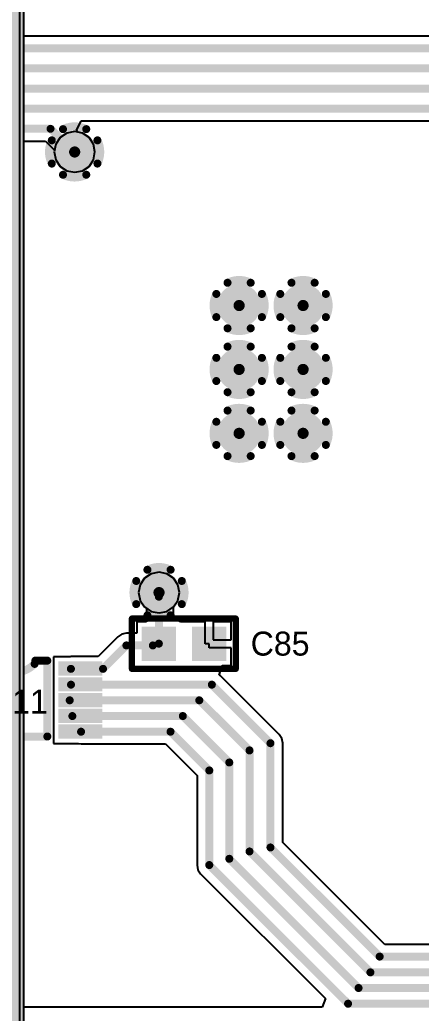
# Model space of a CAD drawing. Header units: millimetres. Extents: x 6.83 to 16.18, y 4.59 to 12.3.
# Drawn here: x 12.358 to 12.86, y 6.655 to 7.898 of the extents above; entities that cross this region are included whole.
import ezdxf

# ---------------------------------------------------------------- set-up
doc = ezdxf.new("R2010")
doc.units = ezdxf.units.MM
doc.header["$MEASUREMENT"] = 0
for name, color, linetype in [('BottomLayer', 5, 'Continuous'), ('BottomSolder', 6, 'Continuous'), ('InternalPlane1', 76, 'Continuous'), ('InternalPlane2', 16, 'Continuous'), ('MultiLayer', 9, 'Continuous'), ('TopLayer', 1, 'Continuous'), ('TopOverlay', 2, 'Continuous'), ('TopPaste', 8, 'Continuous'), ('TopSolder', 216, 'Continuous'), ('ViaHoleLayer', 16, 'Continuous')]:
    doc.layers.add(name, color=color, linetype=linetype)

# ---------------------------------------------------------------- blocks, each defined once
blk = doc.blocks.new('MSOP10_66')
at = {"layer": 'TopLayer'}
for points in [[(-0.1186, 0.0671), (-0.0714, 0.0671), (-0.1186, 0.0769), (-0.0714, 0.0769)], [(0.0526, 0.0671), (0.0999, 0.0671), (0.0526, 0.0769), (0.0999, 0.0769)], [(-0.1186, 0.0474), (-0.0714, 0.0474), (-0.1186, 0.0572), (-0.0714, 0.0572)], [(0.0526, 0.0474), (0.0999, 0.0474), (0.0526, 0.0572), (0.0999, 0.0572)], [(-0.1186, 0.0277), (-0.0714, 0.0277), (-0.1186, 0.0376), (-0.0714, 0.0376)], [(0.0526, 0.0277), (0.0999, 0.0277), (0.0526, 0.0376), (0.0999, 0.0376)], [(-0.1186, 0.008), (-0.0714, 0.008), (-0.1186, 0.0179), (-0.0714, 0.0179)], [(0.0526, 0.008), (0.0999, 0.008), (0.0526, 0.0179), (0.0999, 0.0179)], [(-0.1186, -0.0117), (-0.0714, -0.0117), (-0.1186, -0.0018), (-0.0714, -0.0018)], [(0.0526, -0.0117), (0.0999, -0.0117), (0.0526, -0.0018), (0.0999, -0.0018)]]:
    blk.add_solid(points, dxfattribs=at)
at = {"layer": 'TopOverlay', "const_width": 0.01}
for points in [[(-0.05, 0.082), (-0.035, 0.082)], [(-0.05, -0.013), (-0.05, 0.082)], [(0.02, 0.082), (0.035, 0.082)], [(0.035, -0.013), (0.035, 0.082)], [(-0.05, -0.013), (0.035, -0.013)]]:
    blk.add_lwpolyline(points, dxfattribs=at)
at = {"layer": 'TopOverlay', "const_width": 0.005}
for points in [[(-0.0525, 0.082, 1), (-0.0475, 0.082, 1)], [(-0.0525, 0.082, 1), (-0.0475, 0.082, 1)], [(-0.0375, 0.082, 1), (-0.0325, 0.082, 1)], [(-0.0366, 0.0779, 1), (-0.0316, 0.0779, 1)], [(0.0166, 0.0779, 1), (0.0216, 0.0779, 1)], [(0.0175, 0.082, 1), (0.0225, 0.082, 1)], [(0.0325, 0.082, 1), (0.0375, 0.082, 1)], [(0.0325, 0.082, 1), (0.0375, 0.082, 1)], [(-0.0525, -0.013, 1), (-0.0475, -0.013, 1)], [(-0.0525, -0.013, 1), (-0.0475, -0.013, 1)], [(0.0325, -0.013, 1), (0.0375, -0.013, 1)], [(0.0325, -0.013, 1), (0.0375, -0.013, 1)]]:
    blk.add_lwpolyline(points, format="xyb", close=True, dxfattribs=at)
at = {"layer": 'TopOverlay', "const_width": 0.01}
blk.add_lwpolyline([(0.0191, 0.0779, -0.414214), (-0.0341, 0.0779)], format="xyb", dxfattribs=at)
at = {"layer": 'TopPaste'}
for points in [[(-0.1186, 0.0671), (-0.0714, 0.0671), (-0.1186, 0.0769), (-0.0714, 0.0769)], [(0.0526, 0.0671), (0.0999, 0.0671), (0.0526, 0.0769), (0.0999, 0.0769)], [(-0.1186, 0.0474), (-0.0714, 0.0474), (-0.1186, 0.0572), (-0.0714, 0.0572)], [(0.0526, 0.0474), (0.0999, 0.0474), (0.0526, 0.0572), (0.0999, 0.0572)], [(-0.1186, 0.0277), (-0.0714, 0.0277), (-0.1186, 0.0376), (-0.0714, 0.0376)], [(0.0526, 0.0277), (0.0999, 0.0277), (0.0526, 0.0376), (0.0999, 0.0376)], [(-0.1186, 0.008), (-0.0714, 0.008), (-0.1186, 0.0179), (-0.0714, 0.0179)], [(0.0526, 0.008), (0.0999, 0.008), (0.0526, 0.0179), (0.0999, 0.0179)], [(-0.1186, -0.0117), (-0.0714, -0.0117), (-0.1186, -0.0018), (-0.0714, -0.0018)], [(0.0526, -0.0117), (0.0999, -0.0117), (0.0526, -0.0018), (0.0999, -0.0018)]]:
    blk.add_solid(points, dxfattribs=at)
at = {"layer": 'TopSolder'}
for points in [[(-0.1226, 0.0631), (-0.0674, 0.0631), (-0.1226, 0.0809), (-0.0674, 0.0809)], [(0.0486, 0.0631), (0.1039, 0.0631), (0.0486, 0.0809), (0.1039, 0.0809)], [(-0.1226, 0.0434), (-0.0674, 0.0434), (-0.1226, 0.0612), (-0.0674, 0.0612)], [(0.0486, 0.0434), (0.1039, 0.0434), (0.0486, 0.0612), (0.1039, 0.0612)], [(-0.1226, 0.0237), (-0.0674, 0.0237), (-0.1226, 0.0416), (-0.0674, 0.0416)], [(0.0486, 0.0237), (0.1039, 0.0237), (0.0486, 0.0416), (0.1039, 0.0416)], [(-0.1226, 0.004), (-0.0674, 0.004), (-0.1226, 0.0219), (-0.0674, 0.0219)], [(0.0486, 0.004), (0.1039, 0.004), (0.0486, 0.0219), (0.1039, 0.0219)], [(-0.1226, -0.0157), (-0.0674, -0.0157), (-0.1226, 0.0022), (-0.0674, 0.0022)], [(0.0486, -0.0157), (0.1039, -0.0157), (0.0486, 0.0022), (0.1039, 0.0022)]]:
    blk.add_solid(points, dxfattribs=at)
blk = doc.blocks.new('0603_110')
at = {"layer": 'TopLayer'}
for points in [[(0.0218, -0.0473), (0.0218, -0.0123), (-0.0132, -0.0473), (-0.0132, -0.0123)], [(0.0218, -0.1103), (0.0218, -0.0753), (-0.0132, -0.1103), (-0.0132, -0.0753)]]:
    blk.add_solid(points, dxfattribs=at)
at = {"layer": 'TopOverlay', "const_width": 0.00787}
for points in [[(-0.0272, 0.0039), (-0.0272, -0.126)], [(-0.0272, 0.0039), (0.0357, 0.0039)], [(0.0357, 0.0039), (0.0357, -0.126)], [(-0.0272, -0.126), (0.0357, -0.126)]]:
    blk.add_lwpolyline(points, dxfattribs=at)
at = {"layer": 'TopOverlay', "const_width": 0.00394}
for points in [[(-0.0292, 0.0039, 1), (-0.0253, 0.0039, 1)], [(-0.0292, 0.0039, 1), (-0.0253, 0.0039, 1)], [(0.0338, 0.0039, 1), (0.0377, 0.0039, 1)], [(0.0338, 0.0039, 1), (0.0377, 0.0039, 1)], [(-0.0292, -0.126, 1), (-0.0253, -0.126, 1)], [(-0.0292, -0.126, 1), (-0.0253, -0.126, 1)], [(0.0338, -0.126, 1), (0.0377, -0.126, 1)], [(0.0338, -0.126, 1), (0.0377, -0.126, 1)]]:
    blk.add_lwpolyline(points, format="xyb", close=True, dxfattribs=at)
at = {"layer": 'TopPaste'}
for points in [[(0.0218, -0.0473), (0.0218, -0.0123), (-0.0132, -0.0473), (-0.0132, -0.0123)], [(0.0218, -0.1103), (0.0218, -0.0753), (-0.0132, -0.1103), (-0.0132, -0.0753)]]:
    blk.add_solid(points, dxfattribs=at)
at = {"layer": 'TopSolder'}
for points in [[(0.0258, -0.0513), (0.0258, -0.0083), (-0.0172, -0.0513), (-0.0172, -0.0083)], [(0.0258, -0.1143), (0.0258, -0.0713), (-0.0172, -0.1143), (-0.0172, -0.0713)]]:
    blk.add_solid(points, dxfattribs=at)

msp = doc.modelspace()

# ---------------------------------------------------------------- linework, layer by layer
at = {"layer": 'BottomLayer'}
for p, q in [((12.3628, 4.8611), (12.3628, 9.1768)), ((12.4081, 7.7506), (12.4026, 7.7423)), ((12.4164, 7.7561), (12.4081, 7.7506)), ((12.4262, 7.758), (12.4164, 7.7561)), ((12.4359, 7.7561), (12.4262, 7.758)), ((12.4442, 7.7506), (12.4359, 7.7561)), ((12.4497, 7.7423), (12.4442, 7.7506)), ((12.4026, 7.7423), (12.4007, 7.7325)), ((12.4516, 7.7325), (12.4497, 7.7423)), ((12.4007, 7.7325), (12.4026, 7.7228)), ((12.4026, 7.7228), (12.4081, 7.7145)), ((12.4442, 7.7145), (12.4497, 7.7228)), ((12.4497, 7.7228), (12.4516, 7.7325)), ((12.4081, 7.7145), (12.4164, 7.709)), ((12.4164, 7.709), (12.4262, 7.7071)), ((12.4262, 7.7071), (12.4359, 7.709)), ((12.4359, 7.709), (12.4442, 7.7145)), ((12.5219, 7.2045), (12.5137, 7.199)), ((12.5317, 7.2065), (12.5219, 7.2045)), ((12.5415, 7.2045), (12.5317, 7.2065)), ((12.5497, 7.199), (12.5415, 7.2045)), ((12.5082, 7.1907), (12.5062, 7.181)), ((12.5137, 7.199), (12.5082, 7.1907)), ((12.5552, 7.1907), (12.5497, 7.199)), ((12.5572, 7.181), (12.5552, 7.1907)), ((12.5062, 7.181), (12.5082, 7.1712)), ((12.5552, 7.1712), (12.5572, 7.181)), ((12.5082, 7.1712), (12.5137, 7.163)), ((12.5137, 7.163), (12.5219, 7.1574)), ((12.5415, 7.1574), (12.5497, 7.163)), ((12.5497, 7.163), (12.5552, 7.1712)), ((12.5219, 7.1574), (12.5317, 7.1555)), ((12.5317, 7.1555), (12.5415, 7.1574))]:
    msp.add_line(p, q, dxfattribs=at)
at = {"layer": 'BottomLayer', "const_width": 0.015}
for points in [[(12.4187, 7.7325, 1), (12.4337, 7.7325, 1)], [(12.6244, 7.5403, 1), (12.6394, 7.5403, 1)], [(12.7044, 7.5403, 1), (12.7194, 7.5403, 1)], [(12.6244, 7.4603, 1), (12.6394, 7.4603, 1)], [(12.7044, 7.4603, 1), (12.7194, 7.4603, 1)], [(12.6244, 7.3803, 1), (12.6394, 7.3803, 1)], [(12.7044, 7.3803, 1), (12.7194, 7.3803, 1)], [(12.5242, 7.181, 1), (12.5392, 7.181, 1)]]:
    msp.add_lwpolyline(points, format="xyb", close=True, dxfattribs=at)
at = {"layer": 'BottomSolder', "const_width": 0.019}
for points in [[(12.4167, 7.7325, 1), (12.4357, 7.7325, 1)], [(12.6224, 7.5403, 1), (12.6414, 7.5403, 1)], [(12.7024, 7.5403, 1), (12.7214, 7.5403, 1)], [(12.6224, 7.4603, 1), (12.6414, 7.4603, 1)], [(12.7024, 7.4603, 1), (12.7214, 7.4603, 1)], [(12.6224, 7.3803, 1), (12.6414, 7.3803, 1)], [(12.7024, 7.3803, 1), (12.7214, 7.3803, 1)], [(12.5222, 7.181, 1), (12.5412, 7.181, 1)]]:
    msp.add_lwpolyline(points, format="xyb", close=True, dxfattribs=at)
at = {"layer": 'InternalPlane1'}
msp.add_line((12.3627, 4.8611), (12.3627, 9.1755), dxfattribs=at)
at = {"layer": 'InternalPlane1', "const_width": 0.03}
msp.add_lwpolyline([(12.3476, 4.8393), (12.3476, 9.1841)], dxfattribs=at)
at = {"layer": 'InternalPlane1'}
for points, const_width in [([(12.4127, 7.7325, 1), (12.4397, 7.7325, 1)], 0.027), ([(12.6149, 7.5688, 1), (12.6199, 7.5688, 1)], 0.005), ([(12.6439, 7.5688, 1), (12.6489, 7.5688, 1)], 0.005), ([(12.6949, 7.5688, 1), (12.6999, 7.5688, 1)], 0.005), ([(12.7239, 7.5688, 1), (12.7289, 7.5688, 1)], 0.005), ([(12.6009, 7.5548, 1), (12.6059, 7.5548, 1)], 0.005), ([(12.6579, 7.5548, 1), (12.6629, 7.5548, 1)], 0.005), ([(12.6809, 7.5548, 1), (12.6859, 7.5548, 1)], 0.005), ([(12.7379, 7.5548, 1), (12.7429, 7.5548, 1)], 0.005), ([(12.6009, 7.5258, 1), (12.6059, 7.5258, 1)], 0.005), ([(12.6579, 7.5258, 1), (12.6629, 7.5258, 1)], 0.005), ([(12.6809, 7.5258, 1), (12.6859, 7.5258, 1)], 0.005), ([(12.7379, 7.5258, 1), (12.7429, 7.5258, 1)], 0.005), ([(12.6149, 7.5118, 1), (12.6199, 7.5118, 1)], 0.005), ([(12.6439, 7.5118, 1), (12.6489, 7.5118, 1)], 0.005), ([(12.6949, 7.5118, 1), (12.6999, 7.5118, 1)], 0.005), ([(12.7239, 7.5118, 1), (12.7289, 7.5118, 1)], 0.005), ([(12.6149, 7.4888, 1), (12.6199, 7.4888, 1)], 0.005), ([(12.6439, 7.4888, 1), (12.6489, 7.4888, 1)], 0.005), ([(12.6949, 7.4888, 1), (12.6999, 7.4888, 1)], 0.005), ([(12.7239, 7.4888, 1), (12.7289, 7.4888, 1)], 0.005), ([(12.6009, 7.4748, 1), (12.6059, 7.4748, 1)], 0.005), ([(12.6579, 7.4748, 1), (12.6629, 7.4748, 1)], 0.005), ([(12.6809, 7.4748, 1), (12.6859, 7.4748, 1)], 0.005), ([(12.7379, 7.4748, 1), (12.7429, 7.4748, 1)], 0.005), ([(12.6009, 7.4458, 1), (12.6059, 7.4458, 1)], 0.005), ([(12.6579, 7.4458, 1), (12.6629, 7.4458, 1)], 0.005), ([(12.6809, 7.4458, 1), (12.6859, 7.4458, 1)], 0.005), ([(12.7379, 7.4458, 1), (12.7429, 7.4458, 1)], 0.005), ([(12.6149, 7.4318, 1), (12.6199, 7.4318, 1)], 0.005), ([(12.6439, 7.4318, 1), (12.6489, 7.4318, 1)], 0.005), ([(12.6949, 7.4318, 1), (12.6999, 7.4318, 1)], 0.005), ([(12.7239, 7.4318, 1), (12.7289, 7.4318, 1)], 0.005), ([(12.6149, 7.4088, 1), (12.6199, 7.4088, 1)], 0.005), ([(12.6439, 7.4088, 1), (12.6489, 7.4088, 1)], 0.005), ([(12.6949, 7.4088, 1), (12.6999, 7.4088, 1)], 0.005), ([(12.7239, 7.4088, 1), (12.7289, 7.4088, 1)], 0.005), ([(12.6009, 7.3948, 1), (12.6059, 7.3948, 1)], 0.005), ([(12.6579, 7.3948, 1), (12.6629, 7.3948, 1)], 0.005), ([(12.6809, 7.3948, 1), (12.6859, 7.3948, 1)], 0.005), ([(12.7379, 7.3948, 1), (12.7429, 7.3948, 1)], 0.005), ([(12.6009, 7.3658, 1), (12.6059, 7.3658, 1)], 0.005), ([(12.6579, 7.3658, 1), (12.6629, 7.3658, 1)], 0.005), ([(12.6809, 7.3658, 1), (12.6859, 7.3658, 1)], 0.005), ([(12.7379, 7.3658, 1), (12.7429, 7.3658, 1)], 0.005), ([(12.6149, 7.3518, 1), (12.6199, 7.3518, 1)], 0.005), ([(12.6439, 7.3518, 1), (12.6489, 7.3518, 1)], 0.005), ([(12.6949, 7.3518, 1), (12.6999, 7.3518, 1)], 0.005), ([(12.7239, 7.3518, 1), (12.7289, 7.3518, 1)], 0.005), ([(12.5182, 7.181, 1), (12.5452, 7.181, 1)], 0.027)]:
    msp.add_lwpolyline(points, format="xyb", close=True, dxfattribs=dict(at, const_width=const_width))
at = {"layer": 'InternalPlane1', "const_width": 0.01}
for points in [[(12.6174, 7.5688, -0.240079), (12.6464, 7.5688)], [(12.6974, 7.5688, -0.240079), (12.7264, 7.5688)], [(12.6034, 7.5258, -0.240079), (12.6034, 7.5548)], [(12.6604, 7.5548, -0.240079), (12.6604, 7.5258)], [(12.6834, 7.5258, -0.240079), (12.6834, 7.5548)], [(12.7404, 7.5548, -0.240079), (12.7404, 7.5258)], [(12.6464, 7.5118, -0.240079), (12.6174, 7.5118)], [(12.7264, 7.5118, -0.240079), (12.6974, 7.5118)], [(12.6174, 7.4888, -0.240079), (12.6464, 7.4888)], [(12.6974, 7.4888, -0.240079), (12.7264, 7.4888)], [(12.6034, 7.4458, -0.240079), (12.6034, 7.4748)], [(12.6604, 7.4748, -0.240079), (12.6604, 7.4458)], [(12.6834, 7.4458, -0.240079), (12.6834, 7.4748)], [(12.7404, 7.4748, -0.240079), (12.7404, 7.4458)], [(12.6464, 7.4318, -0.240079), (12.6174, 7.4318)], [(12.7264, 7.4318, -0.240079), (12.6974, 7.4318)], [(12.6174, 7.4088, -0.240079), (12.6464, 7.4088)], [(12.6974, 7.4088, -0.240079), (12.7264, 7.4088)], [(12.6034, 7.3658, -0.240079), (12.6034, 7.3948)], [(12.6604, 7.3948, -0.240079), (12.6604, 7.3658)], [(12.6834, 7.3658, -0.240079), (12.6834, 7.3948)], [(12.7404, 7.3948, -0.240079), (12.7404, 7.3658)], [(12.6464, 7.3518, -0.240079), (12.6174, 7.3518)], [(12.7264, 7.3518, -0.240079), (12.6974, 7.3518)]]:
    msp.add_lwpolyline(points, format="xyb", dxfattribs=at)
at = {"layer": 'InternalPlane2'}
msp.add_line((12.3577, 4.8611), (12.3577, 9.1684), dxfattribs=at)
at = {"layer": 'InternalPlane2', "const_width": 0.01}
for points in [[(12.4116, 7.7611, -0.240079), (12.4407, 7.7611)], [(12.3976, 7.718, -0.240079), (12.3976, 7.7471)], [(12.4547, 7.7471, -0.240079), (12.4547, 7.718)], [(12.4407, 7.704, -0.240079), (12.4116, 7.704)], [(12.5172, 7.2095, -0.240079), (12.5462, 7.2095)], [(12.5032, 7.1665, -0.240079), (12.5032, 7.1955)], [(12.5602, 7.1955, -0.240079), (12.5602, 7.1665)], [(12.5462, 7.1525, -0.240079), (12.5172, 7.1525)]]:
    msp.add_lwpolyline(points, format="xyb", dxfattribs=at)
at = {"layer": 'InternalPlane2'}
for points, const_width in [([(12.4091, 7.7611, 1), (12.4141, 7.7611, 1)], 0.005), ([(12.4382, 7.7611, 1), (12.4432, 7.7611, 1)], 0.005), ([(12.3951, 7.7471, 1), (12.4001, 7.7471, 1)], 0.005), ([(12.4522, 7.7471, 1), (12.4572, 7.7471, 1)], 0.005), ([(12.3951, 7.718, 1), (12.4001, 7.718, 1)], 0.005), ([(12.4522, 7.718, 1), (12.4572, 7.718, 1)], 0.005), ([(12.4091, 7.704, 1), (12.4141, 7.704, 1)], 0.005), ([(12.4382, 7.704, 1), (12.4432, 7.704, 1)], 0.005), ([(12.6184, 7.5403, 1), (12.6454, 7.5403, 1)], 0.027), ([(12.6984, 7.5403, 1), (12.7254, 7.5403, 1)], 0.027), ([(12.6184, 7.4603, 1), (12.6454, 7.4603, 1)], 0.027), ([(12.6984, 7.4603, 1), (12.7254, 7.4603, 1)], 0.027), ([(12.6184, 7.3803, 1), (12.6454, 7.3803, 1)], 0.027), ([(12.6984, 7.3803, 1), (12.7254, 7.3803, 1)], 0.027), ([(12.5147, 7.2095, 1), (12.5197, 7.2095, 1)], 0.005), ([(12.5437, 7.2095, 1), (12.5487, 7.2095, 1)], 0.005), ([(12.5007, 7.1955, 1), (12.5057, 7.1955, 1)], 0.005), ([(12.5577, 7.1955, 1), (12.5627, 7.1955, 1)], 0.005), ([(12.5007, 7.1665, 1), (12.5057, 7.1665, 1)], 0.005), ([(12.5577, 7.1665, 1), (12.5627, 7.1665, 1)], 0.005), ([(12.5147, 7.1525, 1), (12.5197, 7.1525, 1)], 0.005), ([(12.5437, 7.1525, 1), (12.5487, 7.1525, 1)], 0.005)]:
    msp.add_lwpolyline(points, format="xyb", close=True, dxfattribs=dict(at, const_width=const_width))
at = {"layer": 'MultiLayer', "const_width": 0.015}
for points in [[(12.4187, 7.7325, 1), (12.4337, 7.7325, 1)], [(12.6244, 7.5403, 1), (12.6394, 7.5403, 1)], [(12.7044, 7.5403, 1), (12.7194, 7.5403, 1)], [(12.6244, 7.4603, 1), (12.6394, 7.4603, 1)], [(12.7044, 7.4603, 1), (12.7194, 7.4603, 1)], [(12.6244, 7.3803, 1), (12.6394, 7.3803, 1)], [(12.7044, 7.3803, 1), (12.7194, 7.3803, 1)], [(12.5242, 7.181, 1), (12.5392, 7.181, 1)]]:
    msp.add_lwpolyline(points, format="xyb", close=True, dxfattribs=at)
at = {"layer": 'TopLayer'}
for p, q in [((12.3627, 7.8776), (12.3627, 8.2258)), ((13.1495, 7.8776), (12.3627, 7.8776)), ((12.4283, 7.7596), (12.4342, 7.7714)), ((12.4342, 7.7714), (12.8782, 7.7714)), ((12.43, 7.7573), (12.4283, 7.7596)), ((12.3627, 6.6619), (12.3627, 7.7462)), ((12.3627, 7.7462), (12.3896, 7.7462)), ((12.3896, 7.7462), (12.4011, 7.7347)), ((12.4359, 7.7561), (12.43, 7.7573)), ((12.4442, 7.7506), (12.4359, 7.7561)), ((12.4497, 7.7423), (12.4442, 7.7506)), ((12.4011, 7.7347), (12.4007, 7.7325)), ((12.4516, 7.7325), (12.4497, 7.7423)), ((12.4007, 7.7325), (12.4026, 7.7228)), ((12.4026, 7.7228), (12.4081, 7.7145)), ((12.4442, 7.7145), (12.4497, 7.7228)), ((12.4497, 7.7228), (12.4516, 7.7325)), ((12.4081, 7.7145), (12.4164, 7.709)), ((12.4164, 7.709), (12.4262, 7.7071)), ((12.4262, 7.7071), (12.4359, 7.709)), ((12.4359, 7.709), (12.4442, 7.7145)), ((12.5219, 7.2045), (12.5137, 7.199)), ((12.5317, 7.2065), (12.5219, 7.2045)), ((12.5415, 7.2045), (12.5317, 7.2065)), ((12.5497, 7.199), (12.5415, 7.2045)), ((12.5082, 7.1907), (12.5062, 7.181)), ((12.5137, 7.199), (12.5082, 7.1907)), ((12.5552, 7.1907), (12.5497, 7.199)), ((12.5572, 7.181), (12.5552, 7.1907)), ((12.5062, 7.181), (12.5082, 7.1712)), ((12.5552, 7.1712), (12.5572, 7.181)), ((12.5082, 7.1712), (12.5137, 7.163)), ((12.5137, 7.163), (12.5162, 7.1613)), ((12.5497, 7.163), (12.5552, 7.1712)), ((12.55, 7.1505), (12.5497, 7.163)), ((12.5162, 7.1613), (12.5162, 7.1445)), ((12.5586, 7.1445), (12.55, 7.1505)), ((12.5162, 7.1445), (12.504, 7.1445)), ((12.504, 7.1445), (12.504, 7.13)), ((12.5708, 7.1445), (12.5586, 7.1445)), ((12.5895, 7.1445), (12.5708, 7.1445)), ((12.5895, 7.117), (12.5895, 7.1445)), ((12.622, 7.1445), (12.5995, 7.1445)), ((12.5995, 7.1445), (12.5995, 7.122)), ((12.622, 7.122), (12.622, 7.1445)), ((12.4801, 7.1256), (12.4554, 7.1008)), ((12.4851, 7.1289), (12.4801, 7.1256)), ((12.4909, 7.13), (12.4851, 7.1289)), ((12.504, 7.13), (12.4909, 7.13)), ((12.5945, 7.117), (12.5895, 7.117)), ((12.5945, 7.112), (12.5945, 7.117)), ((12.5995, 7.122), (12.622, 7.122)), ((12.421, 7.1007), (12.3997, 7.1007)), ((12.3997, 7.1007), (12.3997, 7.0709)), ((12.4215, 7.1008), (12.421, 7.1007)), ((12.4554, 7.1008), (12.4215, 7.1008)), ((12.622, 7.112), (12.5945, 7.112)), ((12.622, 7.0895), (12.622, 7.112)), ((12.607, 7.0777), (12.6105, 7.0895)), ((12.6105, 7.0895), (12.622, 7.0895)), ((12.6086, 7.0766), (12.607, 7.0777)), ((12.6819, 7.0032), (12.6086, 7.0766)), ((12.3997, 7.0709), (12.3997, 7.0315)), ((12.3997, 7.0315), (12.3997, 6.9922)), ((12.6853, 6.9983), (12.6819, 7.0032)), ((12.3997, 6.9922), (12.431, 6.9922)), ((12.431, 6.9922), (12.4342, 6.9915)), ((12.4342, 6.9915), (12.5397, 6.9915)), ((12.5397, 6.9915), (12.5793, 6.952)), ((12.6864, 6.9924), (12.6853, 6.9983)), ((12.6864, 6.8682), (12.6864, 6.9924)), ((12.5793, 6.952), (12.5793, 6.8399)), ((12.814, 6.7406), (12.6864, 6.8682)), ((12.5793, 6.8399), (12.5804, 6.8341)), ((12.5804, 6.8341), (12.5837, 6.8291)), ((12.5837, 6.8291), (12.7401, 6.6728)), ((13.2233, 6.7406), (12.814, 6.7406)), ((12.7401, 6.6728), (12.7356, 6.6619)), ((12.7356, 6.6619), (12.3627, 6.6619))]:
    msp.add_line(p, q, dxfattribs=at)
at = {"layer": 'TopLayer', "const_width": 0.01}
for points in [[(12.2246, 7.8623), (13.1495, 7.8623)], [(12.2251, 7.8371), (13.1252, 7.8371)], [(12.2224, 7.8119), (12.9295, 7.8119)], [(12.2241, 7.7867), (12.8845, 7.7867)], [(12.2263, 7.7615), (12.396, 7.7615)], [(12.396, 7.7615), (12.4248, 7.7326)], [(12.4248, 7.7326), (12.4262, 7.7326)], [(12.5315, 7.117), (12.5315, 7.1758)], [(12.4617, 7.0855), (12.4909, 7.1148)], [(12.4909, 7.1148), (12.524, 7.1148)], [(12.4215, 7.0855), (12.4617, 7.0855)], [(12.4216, 7.0657), (12.5978, 7.0657)], [(12.5978, 7.0657), (12.6711, 6.9924)], [(12.42, 7.0461), (12.5821, 7.0461)], [(12.5821, 7.0461), (12.6449, 6.9834)], [(12.4233, 7.0264), (12.5615, 7.0264)], [(12.5615, 7.0264), (12.6196, 6.9683)], [(12.4342, 7.0068), (12.5461, 7.0068)], [(12.5461, 7.0068), (12.5946, 6.9583)], [(12.6449, 6.8569), (12.6449, 6.9834)], [(12.6711, 6.8619), (12.6711, 6.9924)], [(12.5946, 6.8399), (12.5946, 6.9583)], [(12.6196, 6.8477), (12.6196, 6.9683)], [(12.6711, 6.8619), (12.8077, 6.7253)], [(12.6196, 6.8477), (12.7813, 6.686)], [(12.6449, 6.8569), (12.7961, 6.7056)], [(12.5946, 6.8399), (12.7682, 6.6663)], [(12.8077, 6.7253), (13.4701, 6.7253)], [(12.7961, 6.7056), (13.4701, 6.7056)], [(12.7813, 6.686), (13.4701, 6.686)], [(12.7682, 6.6663), (13.4701, 6.6663)]]:
    msp.add_lwpolyline(points, dxfattribs=at)
at = {"layer": 'TopLayer'}
for points, const_width in [([(12.3935, 7.7615, 1), (12.3985, 7.7615, 1)], 0.005), ([(12.3935, 7.7615, 1), (12.3985, 7.7615, 1)], 0.005), ([(12.4187, 7.7325, 1), (12.4337, 7.7325, 1)], 0.015), ([(12.4223, 7.7326, 1), (12.4273, 7.7326, 1)], 0.005), ([(12.4223, 7.7326, 1), (12.4273, 7.7326, 1)], 0.005), ([(12.4237, 7.7326, 1), (12.4287, 7.7326, 1)], 0.005), ([(12.6244, 7.5403, 1), (12.6394, 7.5403, 1)], 0.015), ([(12.7044, 7.5403, 1), (12.7194, 7.5403, 1)], 0.015), ([(12.6244, 7.4603, 1), (12.6394, 7.4603, 1)], 0.015), ([(12.7044, 7.4603, 1), (12.7194, 7.4603, 1)], 0.015), ([(12.6244, 7.3803, 1), (12.6394, 7.3803, 1)], 0.015), ([(12.7044, 7.3803, 1), (12.7194, 7.3803, 1)], 0.015), ([(12.5242, 7.181, 1), (12.5392, 7.181, 1)], 0.015), ([(12.529, 7.1758, 1), (12.534, 7.1758, 1)], 0.005), ([(12.4884, 7.1148, 1), (12.4934, 7.1148, 1)], 0.005), ([(12.4884, 7.1148, 1), (12.4934, 7.1148, 1)], 0.005), ([(12.5215, 7.1148, 1), (12.5265, 7.1148, 1)], 0.005), ([(12.529, 7.117, 1), (12.534, 7.117, 1)], 0.005), ([(12.419, 7.0855, 1), (12.424, 7.0855, 1)], 0.005), ([(12.4592, 7.0855, 1), (12.4642, 7.0855, 1)], 0.005), ([(12.4592, 7.0855, 1), (12.4642, 7.0855, 1)], 0.005), ([(12.4191, 7.0657, 1), (12.4241, 7.0657, 1)], 0.005), ([(12.5953, 7.0657, 1), (12.6003, 7.0657, 1)], 0.005), ([(12.5953, 7.0657, 1), (12.6003, 7.0657, 1)], 0.005), ([(12.4175, 7.0461, 1), (12.4225, 7.0461, 1)], 0.005), ([(12.5796, 7.0461, 1), (12.5846, 7.0461, 1)], 0.005), ([(12.5796, 7.0461, 1), (12.5846, 7.0461, 1)], 0.005), ([(12.4208, 7.0264, 1), (12.4258, 7.0264, 1)], 0.005), ([(12.559, 7.0264, 1), (12.564, 7.0264, 1)], 0.005), ([(12.559, 7.0264, 1), (12.564, 7.0264, 1)], 0.005), ([(12.4317, 7.0068, 1), (12.4367, 7.0068, 1)], 0.005), ([(12.5436, 7.0068, 1), (12.5486, 7.0068, 1)], 0.005), ([(12.5436, 7.0068, 1), (12.5486, 7.0068, 1)], 0.005), ([(12.6424, 6.9834, 1), (12.6474, 6.9834, 1)], 0.005), ([(12.6424, 6.9834, 1), (12.6474, 6.9834, 1)], 0.005), ([(12.6686, 6.9924, 1), (12.6736, 6.9924, 1)], 0.005), ([(12.6686, 6.9924, 1), (12.6736, 6.9924, 1)], 0.005), ([(12.5921, 6.9583, 1), (12.5971, 6.9583, 1)], 0.005), ([(12.5921, 6.9583, 1), (12.5971, 6.9583, 1)], 0.005), ([(12.6171, 6.9683, 1), (12.6221, 6.9683, 1)], 0.005), ([(12.6171, 6.9683, 1), (12.6221, 6.9683, 1)], 0.005), ([(12.6686, 6.8619, 1), (12.6736, 6.8619, 1)], 0.005), ([(12.6686, 6.8619, 1), (12.6736, 6.8619, 1)], 0.005), ([(12.6171, 6.8477, 1), (12.6221, 6.8477, 1)], 0.005), ([(12.6171, 6.8477, 1), (12.6221, 6.8477, 1)], 0.005), ([(12.6424, 6.8569, 1), (12.6474, 6.8569, 1)], 0.005), ([(12.6424, 6.8569, 1), (12.6474, 6.8569, 1)], 0.005), ([(12.5921, 6.8399, 1), (12.5971, 6.8399, 1)], 0.005), ([(12.5921, 6.8399, 1), (12.5971, 6.8399, 1)], 0.005), ([(12.8052, 6.7253, 1), (12.8102, 6.7253, 1)], 0.005), ([(12.8052, 6.7253, 1), (12.8102, 6.7253, 1)], 0.005), ([(12.7936, 6.7056, 1), (12.7986, 6.7056, 1)], 0.005), ([(12.7936, 6.7056, 1), (12.7986, 6.7056, 1)], 0.005), ([(12.7788, 6.686, 1), (12.7838, 6.686, 1)], 0.005), ([(12.7788, 6.686, 1), (12.7838, 6.686, 1)], 0.005), ([(12.7657, 6.6663, 1), (12.7707, 6.6663, 1)], 0.005), ([(12.7657, 6.6663, 1), (12.7707, 6.6663, 1)], 0.005)]:
    msp.add_lwpolyline(points, format="xyb", close=True, dxfattribs=dict(at, const_width=const_width))
at = {"layer": 'TopSolder', "const_width": 0.019}
for points in [[(12.4167, 7.7325, 1), (12.4357, 7.7325, 1)], [(12.6224, 7.5403, 1), (12.6414, 7.5403, 1)], [(12.7024, 7.5403, 1), (12.7214, 7.5403, 1)], [(12.6224, 7.4603, 1), (12.6414, 7.4603, 1)], [(12.7024, 7.4603, 1), (12.7214, 7.4603, 1)], [(12.6224, 7.3803, 1), (12.6414, 7.3803, 1)], [(12.7024, 7.3803, 1), (12.7214, 7.3803, 1)], [(12.5222, 7.181, 1), (12.5412, 7.181, 1)]]:
    msp.add_lwpolyline(points, format="xyb", close=True, dxfattribs=at)
at = {"layer": 'ViaHoleLayer', "const_width": 0.007}
for points in [[(12.4227, 7.7325, 1), (12.4297, 7.7325, 1)], [(12.6284, 7.5403, 1), (12.6354, 7.5403, 1)], [(12.7084, 7.5403, 1), (12.7154, 7.5403, 1)], [(12.6284, 7.4603, 1), (12.6354, 7.4603, 1)], [(12.7084, 7.4603, 1), (12.7154, 7.4603, 1)], [(12.6284, 7.3803, 1), (12.6354, 7.3803, 1)], [(12.7084, 7.3803, 1), (12.7154, 7.3803, 1)], [(12.5282, 7.181, 1), (12.5352, 7.181, 1)]]:
    msp.add_lwpolyline(points, format="xyb", close=True, dxfattribs=at)

# ---------------------------------------------------------------- block references
for name, p, rotation in [('0603_110', (12.5017, 7.1127), 90), ('MSOP10_66', (12.357, 7.0138), 360)]:
    msp.add_blockref(name, p, dxfattribs=dict(rotation=rotation))

# ---------------------------------------------------------------- texts
at = {"layer": 'TopOverlay'}
for s, p in [('C85', (12.6464, 7.1021)), ('U11', (12.319, 7.0295))]:
    msp.add_text(s, height=0.03, dxfattribs=at).set_placement(p)

doc.saveas('drawing.dxf')
